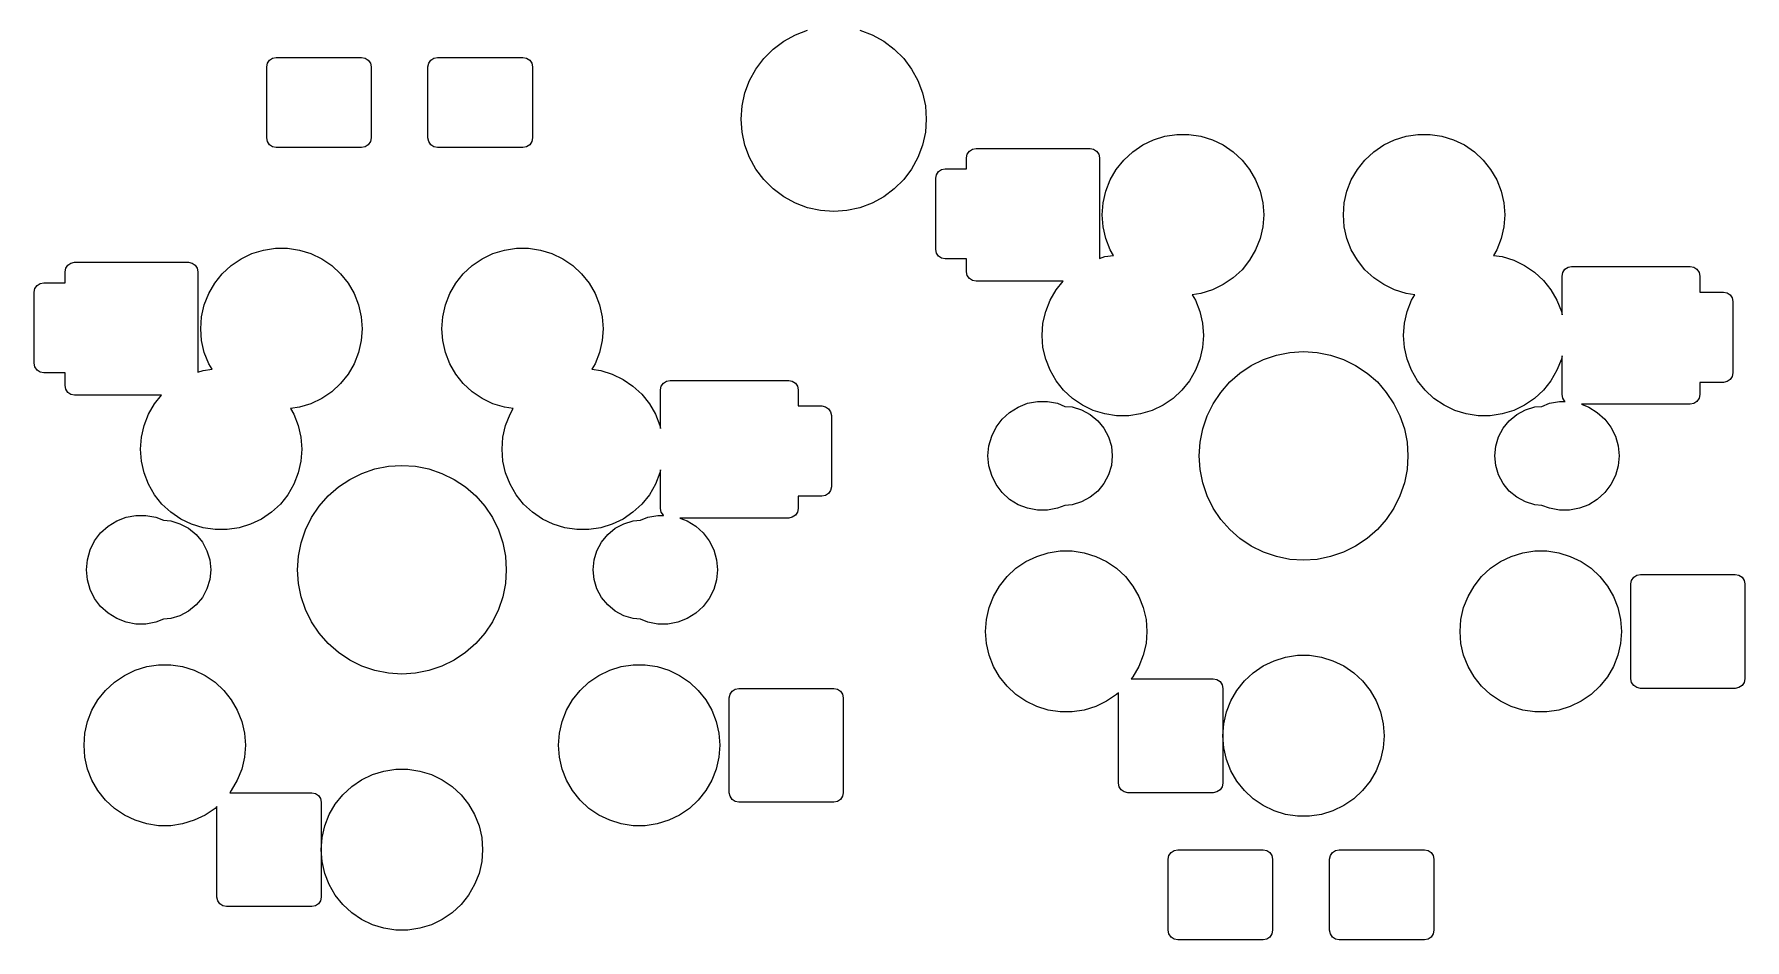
# Model space of a CAD drawing. Extents: x 3.26 to 8.88, y -5.89 to -1.46.
# Drawn here: x 4.439 to 5.858, y -3.028 to -2.276 of the extents above; entities that cross this region are included whole.
import ezdxf

# ---------------------------------------------------------------- set-up
doc = ezdxf.new("R2010")
doc.units = 0
doc.header["$MEASUREMENT"] = 0
doc.layers.add('BLACK', color=7, linetype='CONTINUOUS')

msp = doc.modelspace()

# ---------------------------------------------------------------- linework, layer by layer
at = {"layer": 'BLACK', "linetype": 'CONTINUOUS'}
for p, q in [((5.0521, -2.2884), (5.0609, -2.2819)), ((5.0609, -2.2819), (5.0705, -2.2766)), ((5.0705, -2.2766), (5.0807, -2.2728)), ((5.124, -2.2728), (5.1343, -2.2766)), ((5.1343, -2.2766), (5.1439, -2.2819)), ((5.1439, -2.2819), (5.1526, -2.2884)), ((4.6325, -2.3001), (4.6342, -2.2976)), ((4.6342, -2.2976), (4.6368, -2.2959)), ((4.6368, -2.2959), (4.6398, -2.2953)), ((4.6398, -2.2953), (4.7106, -2.2953)), ((4.7106, -2.2953), (4.7136, -2.2959)), ((4.7136, -2.2959), (4.7162, -2.2976)), ((4.7162, -2.2976), (4.7179, -2.3001)), ((4.7663, -2.3001), (4.7681, -2.2976)), ((4.7681, -2.2976), (4.7706, -2.2959)), ((4.7706, -2.2959), (4.7736, -2.2953)), ((4.7736, -2.2953), (4.8445, -2.2953)), ((4.8445, -2.2953), (4.8475, -2.2959)), ((4.8475, -2.2959), (4.8501, -2.2976)), ((4.8501, -2.2976), (4.8518, -2.3001)), ((5.0378, -2.305), (5.0443, -2.2962)), ((5.0443, -2.2962), (5.0521, -2.2884)), ((5.1526, -2.2884), (5.1604, -2.2962)), ((5.1604, -2.2962), (5.1669, -2.305)), ((4.6319, -2.3031), (4.6325, -2.3001)), ((4.6319, -2.3622), (4.6319, -2.3031)), ((4.7179, -2.3001), (4.7185, -2.3031)), ((4.7185, -2.3031), (4.7185, -2.3622)), ((4.7657, -2.3031), (4.7663, -2.3001)), ((4.7657, -2.3622), (4.7657, -2.3031)), ((4.8518, -2.3001), (4.8524, -2.3031)), ((4.8524, -2.3031), (4.8524, -2.3622)), ((5.0325, -2.3146), (5.0378, -2.305)), ((5.1669, -2.305), (5.1722, -2.3146)), ((5.0264, -2.3355), (5.0287, -2.3248)), ((5.0287, -2.3248), (5.0325, -2.3146)), ((5.1722, -2.3146), (5.176, -2.3248)), ((5.176, -2.3248), (5.1784, -2.3355)), ((5.0256, -2.3465), (5.0264, -2.3355)), ((5.1784, -2.3355), (5.1791, -2.3465)), ((5.0264, -2.3574), (5.0256, -2.3465)), ((5.1791, -2.3465), (5.1784, -2.3574)), ((4.6325, -2.3652), (4.6319, -2.3622)), ((4.6342, -2.3678), (4.6325, -2.3652)), ((4.6368, -2.3695), (4.6342, -2.3678)), ((4.6398, -2.3701), (4.6368, -2.3695)), ((4.7106, -2.3701), (4.6398, -2.3701)), ((4.7136, -2.3695), (4.7106, -2.3701)), ((4.7162, -2.3678), (4.7136, -2.3695)), ((4.7179, -2.3652), (4.7162, -2.3678)), ((4.7185, -2.3622), (4.7179, -2.3652)), ((4.7663, -2.3652), (4.7657, -2.3622)), ((4.7681, -2.3678), (4.7663, -2.3652)), ((4.7706, -2.3695), (4.7681, -2.3678)), ((4.7736, -2.3701), (4.7706, -2.3695)), ((4.8445, -2.3701), (4.7736, -2.3701)), ((4.8475, -2.3695), (4.8445, -2.3701)), ((4.8501, -2.3678), (4.8475, -2.3695)), ((4.8518, -2.3652), (4.8501, -2.3678)), ((4.8524, -2.3622), (4.8518, -2.3652)), ((5.0287, -2.3681), (5.0264, -2.3574)), ((5.0325, -2.3783), (5.0287, -2.3681)), ((5.176, -2.3681), (5.1722, -2.3783)), ((5.1784, -2.3574), (5.176, -2.3681)), ((5.3504, -2.3737), (5.3587, -2.368)), ((5.3587, -2.368), (5.3677, -2.3637)), ((5.3677, -2.3637), (5.3772, -2.3607)), ((5.3772, -2.3607), (5.3871, -2.3592)), ((5.3871, -2.3592), (5.3971, -2.3592)), ((5.3971, -2.3592), (5.407, -2.3607)), ((5.407, -2.3607), (5.4166, -2.3637)), ((5.4166, -2.3637), (5.4256, -2.368)), ((5.4256, -2.368), (5.4339, -2.3737)), ((5.5504, -2.3737), (5.5587, -2.368)), ((5.5587, -2.368), (5.5677, -2.3637)), ((5.5677, -2.3637), (5.5772, -2.3607)), ((5.5772, -2.3607), (5.5871, -2.3592)), ((5.5871, -2.3592), (5.5971, -2.3592)), ((5.5971, -2.3592), (5.607, -2.3607)), ((5.607, -2.3607), (5.6166, -2.3637)), ((5.6166, -2.3637), (5.6256, -2.368)), ((5.6256, -2.368), (5.6339, -2.3737)), ((5.0378, -2.388), (5.0325, -2.3783)), ((5.1722, -2.3783), (5.1669, -2.388)), ((5.2126, -2.3787), (5.2132, -2.3757)), ((5.2126, -2.3878), (5.2126, -2.3787)), ((5.2132, -2.3757), (5.2149, -2.3732)), ((5.2149, -2.3732), (5.2175, -2.3715)), ((5.2175, -2.3715), (5.2205, -2.3709)), ((5.2205, -2.3709), (5.315, -2.3709)), ((5.315, -2.3709), (5.318, -2.3715)), ((5.318, -2.3715), (5.3205, -2.3732)), ((5.3205, -2.3732), (5.3222, -2.3757)), ((5.3222, -2.3757), (5.3228, -2.3787)), ((5.3228, -2.3787), (5.3228, -2.4621)), ((5.3368, -2.3883), (5.3431, -2.3805)), ((5.3431, -2.3805), (5.3504, -2.3737)), ((5.4339, -2.3737), (5.4412, -2.3805)), ((5.4412, -2.3805), (5.4474, -2.3883)), ((5.5368, -2.3883), (5.5431, -2.3805)), ((5.5431, -2.3805), (5.5504, -2.3737)), ((5.6339, -2.3737), (5.6412, -2.3805)), ((5.6412, -2.3805), (5.6474, -2.3883)), ((5.0443, -2.3967), (5.0378, -2.388)), ((5.0521, -2.4045), (5.0443, -2.3967)), ((5.1604, -2.3967), (5.1526, -2.4045)), ((5.1669, -2.388), (5.1604, -2.3967)), ((5.187, -2.3957), (5.1876, -2.3927)), ((5.187, -2.4547), (5.187, -2.3957)), ((5.1876, -2.3927), (5.1893, -2.3901)), ((5.1893, -2.3901), (5.1919, -2.3884)), ((5.1919, -2.3884), (5.1949, -2.3878)), ((5.1949, -2.3878), (5.2126, -2.3878)), ((5.3282, -2.4063), (5.3318, -2.3969)), ((5.3318, -2.3969), (5.3368, -2.3883)), ((5.4474, -2.3883), (5.4524, -2.3969)), ((5.4524, -2.3969), (5.4561, -2.4063)), ((5.5282, -2.4063), (5.5318, -2.3969)), ((5.5318, -2.3969), (5.5368, -2.3883)), ((5.6474, -2.3883), (5.6524, -2.3969)), ((5.6524, -2.3969), (5.6561, -2.4063)), ((5.0609, -2.411), (5.0521, -2.4045)), ((5.0705, -2.4163), (5.0609, -2.411)), ((5.1439, -2.411), (5.1343, -2.4163)), ((5.1526, -2.4045), (5.1439, -2.411)), ((5.3259, -2.416), (5.3282, -2.4063)), ((5.4561, -2.4063), (5.4583, -2.416)), ((5.5259, -2.416), (5.5282, -2.4063)), ((5.6561, -2.4063), (5.6583, -2.416)), ((5.0807, -2.4201), (5.0705, -2.4163)), ((5.0914, -2.4224), (5.0807, -2.4201)), ((5.1024, -2.4232), (5.0914, -2.4224)), ((5.1133, -2.4224), (5.1024, -2.4232)), ((5.124, -2.4201), (5.1133, -2.4224)), ((5.1343, -2.4163), (5.124, -2.4201)), ((5.3252, -2.426), (5.3259, -2.416)), ((5.3259, -2.436), (5.3252, -2.426)), ((5.4583, -2.416), (5.4591, -2.426)), ((5.4591, -2.426), (5.4583, -2.436)), ((5.5252, -2.426), (5.5259, -2.416)), ((5.5259, -2.436), (5.5252, -2.426)), ((5.6583, -2.416), (5.6591, -2.426)), ((5.6591, -2.426), (5.6583, -2.436)), ((5.3282, -2.4457), (5.3259, -2.436)), ((5.4583, -2.436), (5.4561, -2.4457)), ((5.5282, -2.4457), (5.5259, -2.436)), ((5.6583, -2.436), (5.6561, -2.4457)), ((4.6196, -2.4582), (4.6292, -2.4552)), ((4.6292, -2.4552), (4.6391, -2.4537)), ((4.6391, -2.4537), (4.6491, -2.4537)), ((4.6491, -2.4537), (4.659, -2.4552)), ((4.659, -2.4552), (4.6685, -2.4582)), ((4.8196, -2.4582), (4.8292, -2.4552)), ((4.8292, -2.4552), (4.8391, -2.4537)), ((4.8391, -2.4537), (4.8491, -2.4537)), ((4.8491, -2.4537), (4.859, -2.4552)), ((4.859, -2.4552), (4.8685, -2.4582)), ((5.1876, -2.4577), (5.187, -2.4547)), ((5.3318, -2.455), (5.3282, -2.4457)), ((5.3345, -2.4596), (5.3318, -2.455)), ((5.4524, -2.455), (5.4474, -2.4637)), ((5.4561, -2.4457), (5.4524, -2.455)), ((5.5318, -2.455), (5.5282, -2.4457)), ((5.5368, -2.4637), (5.5318, -2.455)), ((5.6524, -2.455), (5.6498, -2.4596)), ((5.6561, -2.4457), (5.6524, -2.455)), ((4.4652, -2.4702), (4.4669, -2.4677)), ((4.4669, -2.4677), (4.4694, -2.466)), ((4.4694, -2.466), (4.4724, -2.4654)), ((4.4724, -2.4654), (4.5669, -2.4654)), ((4.5669, -2.4654), (4.5699, -2.466)), ((4.5699, -2.466), (4.5725, -2.4677)), ((4.5725, -2.4677), (4.5742, -2.4702)), ((4.595, -2.4749), (4.6024, -2.4681)), ((4.6024, -2.4681), (4.6106, -2.4625)), ((4.6106, -2.4625), (4.6196, -2.4582)), ((4.6685, -2.4582), (4.6776, -2.4625)), ((4.6776, -2.4625), (4.6858, -2.4681)), ((4.6858, -2.4681), (4.6932, -2.4749)), ((4.795, -2.4749), (4.8024, -2.4681)), ((4.8024, -2.4681), (4.8106, -2.4625)), ((4.8106, -2.4625), (4.8196, -2.4582)), ((4.8685, -2.4582), (4.8776, -2.4625)), ((4.8776, -2.4625), (4.8858, -2.4681)), ((4.8858, -2.4681), (4.8932, -2.4749)), ((5.1893, -2.4603), (5.1876, -2.4577)), ((5.1919, -2.462), (5.1893, -2.4603)), ((5.1949, -2.4626), (5.1919, -2.462)), ((5.2126, -2.4626), (5.1949, -2.4626)), ((5.2126, -2.4732), (5.2126, -2.4626)), ((5.3228, -2.4621), (5.3272, -2.4607)), ((5.3272, -2.4607), (5.3345, -2.4596)), ((5.4474, -2.4637), (5.4412, -2.4715)), ((5.5431, -2.4715), (5.5368, -2.4637)), ((5.6498, -2.4596), (5.657, -2.4607)), ((5.657, -2.4607), (5.6666, -2.4637)), ((5.6666, -2.4637), (5.6756, -2.468)), ((5.6756, -2.468), (5.6839, -2.4737)), ((5.709, -2.4712), (5.7116, -2.4695)), ((5.7116, -2.4695), (5.7146, -2.4689)), ((5.7146, -2.4689), (5.813, -2.4689)), ((5.813, -2.4689), (5.816, -2.4695)), ((5.816, -2.4695), (5.8186, -2.4712)), ((4.4413, -2.4846), (4.4438, -2.4829)), ((4.4438, -2.4829), (4.4469, -2.4823)), ((4.4469, -2.4823), (4.4646, -2.4823)), ((4.4646, -2.4732), (4.4652, -2.4702)), ((4.4646, -2.4823), (4.4646, -2.4732)), ((4.5742, -2.4702), (4.5748, -2.4732)), ((4.5748, -2.4732), (4.5748, -2.5566)), ((4.5838, -2.4914), (4.5888, -2.4828)), ((4.5888, -2.4828), (4.595, -2.4749)), ((4.6932, -2.4749), (4.6994, -2.4828)), ((4.6994, -2.4828), (4.7044, -2.4914)), ((4.7838, -2.4914), (4.7888, -2.4828)), ((4.7888, -2.4828), (4.795, -2.4749)), ((4.8932, -2.4749), (4.8994, -2.4828)), ((4.8994, -2.4828), (4.9044, -2.4914)), ((5.2132, -2.4762), (5.2126, -2.4732)), ((5.2149, -2.4788), (5.2132, -2.4762)), ((5.2175, -2.4805), (5.2149, -2.4788)), ((5.2205, -2.4811), (5.2175, -2.4805)), ((5.2926, -2.4811), (5.2205, -2.4811)), ((5.2868, -2.4883), (5.2926, -2.4811)), ((5.4339, -2.4783), (5.4256, -2.4839)), ((5.4412, -2.4715), (5.4339, -2.4783)), ((5.5504, -2.4783), (5.5431, -2.4715)), ((5.5587, -2.4839), (5.5504, -2.4783)), ((5.6839, -2.4737), (5.6912, -2.4805)), ((5.6912, -2.4805), (5.6974, -2.4883)), ((5.7067, -2.4768), (5.7073, -2.4738)), ((5.7067, -2.5089), (5.7067, -2.4768)), ((5.7073, -2.4738), (5.709, -2.4712)), ((5.8186, -2.4712), (5.8203, -2.4738)), ((5.8203, -2.4738), (5.8209, -2.4768)), ((5.8209, -2.4768), (5.8209, -2.4902)), ((4.439, -2.4902), (4.4396, -2.4871)), ((4.439, -2.5492), (4.439, -2.4902)), ((4.4396, -2.4871), (4.4413, -2.4846)), ((4.5801, -2.5007), (4.5838, -2.4914)), ((4.7044, -2.4914), (4.7081, -2.5007)), ((4.7801, -2.5007), (4.7838, -2.4914)), ((4.9044, -2.4914), (4.9081, -2.5007)), ((5.2782, -2.5063), (5.2818, -2.4969)), ((5.2818, -2.4969), (5.2868, -2.4883)), ((5.407, -2.4912), (5.3998, -2.4923)), ((5.3998, -2.4923), (5.4024, -2.4969)), ((5.4024, -2.4969), (5.4061, -2.5063)), ((5.4166, -2.4883), (5.407, -2.4912)), ((5.4256, -2.4839), (5.4166, -2.4883)), ((5.5677, -2.4883), (5.5587, -2.4839)), ((5.5772, -2.4912), (5.5677, -2.4883)), ((5.5845, -2.4923), (5.5772, -2.4912)), ((5.5782, -2.5063), (5.5818, -2.4969)), ((5.5818, -2.4969), (5.5845, -2.4923)), ((5.6974, -2.4883), (5.7024, -2.4969)), ((5.7024, -2.4969), (5.7061, -2.5063)), ((5.8209, -2.4902), (5.8406, -2.4902)), ((5.8406, -2.4902), (5.8436, -2.4908)), ((5.8436, -2.4908), (5.8461, -2.4925)), ((5.8461, -2.4925), (5.8478, -2.495)), ((5.8478, -2.495), (5.8484, -2.498)), ((4.5772, -2.5205), (4.5779, -2.5105)), ((4.5779, -2.5105), (4.5801, -2.5007)), ((4.7081, -2.5007), (4.7103, -2.5105)), ((4.7103, -2.5105), (4.711, -2.5205)), ((4.7772, -2.5205), (4.7779, -2.5105)), ((4.7779, -2.5105), (4.7801, -2.5007)), ((4.9081, -2.5007), (4.9103, -2.5105)), ((4.9103, -2.5105), (4.911, -2.5205)), ((5.2759, -2.516), (5.2782, -2.5063)), ((5.4061, -2.5063), (5.4083, -2.516)), ((5.5759, -2.516), (5.5782, -2.5063)), ((5.7061, -2.5063), (5.7067, -2.5089)), ((5.8484, -2.498), (5.8484, -2.5571)), ((4.5779, -2.5304), (4.5772, -2.5205)), ((4.711, -2.5205), (4.7103, -2.5304)), ((4.7779, -2.5304), (4.7772, -2.5205)), ((4.911, -2.5205), (4.9103, -2.5304)), ((5.2752, -2.526), (5.2759, -2.516)), ((5.2759, -2.536), (5.2752, -2.526)), ((5.4083, -2.516), (5.4091, -2.526)), ((5.4091, -2.526), (5.4083, -2.536)), ((5.5752, -2.526), (5.5759, -2.516)), ((5.5759, -2.536), (5.5752, -2.526)), ((4.5801, -2.5402), (4.5779, -2.5304)), ((4.5838, -2.5495), (4.5801, -2.5402)), ((4.7081, -2.5402), (4.7044, -2.5495)), ((4.7103, -2.5304), (4.7081, -2.5402)), ((4.7801, -2.5402), (4.7779, -2.5304)), ((4.7838, -2.5495), (4.7801, -2.5402)), ((4.9081, -2.5402), (4.9044, -2.5495)), ((4.9103, -2.5304), (4.9081, -2.5402)), ((5.2782, -2.5457), (5.2759, -2.536)), ((5.4083, -2.536), (5.4061, -2.5457)), ((5.4697, -2.5423), (5.4808, -2.5401)), ((5.4808, -2.5401), (5.4921, -2.5394)), ((5.4921, -2.5394), (5.5034, -2.5401)), ((5.5034, -2.5401), (5.5145, -2.5423)), ((5.5782, -2.5457), (5.5759, -2.536)), ((4.4396, -2.5522), (4.439, -2.5492)), ((4.4413, -2.5548), (4.4396, -2.5522)), ((4.5792, -2.5552), (4.5865, -2.5541)), ((4.5865, -2.5541), (4.5838, -2.5495)), ((4.7044, -2.5495), (4.6994, -2.5582)), ((4.7888, -2.5582), (4.7838, -2.5495)), ((4.9044, -2.5495), (4.9017, -2.5541)), ((4.9017, -2.5541), (4.909, -2.5552)), ((5.2818, -2.555), (5.2782, -2.5457)), ((5.4061, -2.5457), (5.4024, -2.555)), ((5.4394, -2.5573), (5.4488, -2.551)), ((5.4488, -2.551), (5.459, -2.546)), ((5.459, -2.546), (5.4697, -2.5423)), ((5.5145, -2.5423), (5.5253, -2.546)), ((5.5253, -2.546), (5.5354, -2.551)), ((5.5354, -2.551), (5.5449, -2.5573)), ((5.5818, -2.555), (5.5782, -2.5457)), ((5.7061, -2.5457), (5.7024, -2.555)), ((5.7067, -2.543), (5.7061, -2.5457)), ((5.7067, -2.5752), (5.7067, -2.543)), ((4.4438, -2.5565), (4.4413, -2.5548)), ((4.4469, -2.5571), (4.4438, -2.5565)), ((4.4646, -2.5571), (4.4469, -2.5571)), ((4.4646, -2.5677), (4.4646, -2.5571)), ((4.4652, -2.5707), (4.4646, -2.5677)), ((4.5748, -2.5566), (4.5792, -2.5552)), ((4.6932, -2.566), (4.6858, -2.5728)), ((4.6994, -2.5582), (4.6932, -2.566)), ((4.795, -2.566), (4.7888, -2.5582)), ((4.8024, -2.5728), (4.795, -2.566)), ((4.909, -2.5552), (4.9185, -2.5582)), ((4.9185, -2.5582), (4.9276, -2.5625)), ((4.9276, -2.5625), (4.9358, -2.5681)), ((4.9358, -2.5681), (4.9432, -2.5749)), ((4.9587, -2.5713), (4.9593, -2.5682)), ((4.9593, -2.5682), (4.961, -2.5657)), ((4.961, -2.5657), (4.9635, -2.564)), ((4.9635, -2.564), (4.9665, -2.5634)), ((4.9665, -2.5634), (5.065, -2.5634)), ((5.065, -2.5634), (5.068, -2.564)), ((5.068, -2.564), (5.0705, -2.5657)), ((5.0705, -2.5657), (5.0722, -2.5682)), ((5.0722, -2.5682), (5.0728, -2.5713)), ((5.2868, -2.5637), (5.2818, -2.555)), ((5.2931, -2.5715), (5.2868, -2.5637)), ((5.3974, -2.5637), (5.3912, -2.5715)), ((5.4024, -2.555), (5.3974, -2.5637)), ((5.4234, -2.5733), (5.4309, -2.5647)), ((5.4309, -2.5647), (5.4394, -2.5573)), ((5.5449, -2.5573), (5.5534, -2.5647)), ((5.5534, -2.5647), (5.5608, -2.5733)), ((5.5868, -2.5637), (5.5818, -2.555)), ((5.5931, -2.5715), (5.5868, -2.5637)), ((5.6974, -2.5637), (5.6912, -2.5715)), ((5.7024, -2.555), (5.6974, -2.5637)), ((5.8406, -2.565), (5.8209, -2.565)), ((5.8209, -2.565), (5.8209, -2.5752)), ((5.8436, -2.5644), (5.8406, -2.565)), ((5.8461, -2.5627), (5.8436, -2.5644)), ((5.8478, -2.5601), (5.8461, -2.5627)), ((5.8484, -2.5571), (5.8478, -2.5601)), ((4.4669, -2.5733), (4.4652, -2.5707)), ((4.4694, -2.575), (4.4669, -2.5733)), ((4.4724, -2.5756), (4.4694, -2.575)), ((4.5445, -2.5756), (4.4724, -2.5756)), ((4.5338, -2.5914), (4.5388, -2.5828)), ((4.5388, -2.5828), (4.5445, -2.5756)), ((4.6685, -2.5828), (4.659, -2.5857)), ((4.6776, -2.5784), (4.6685, -2.5828)), ((4.6858, -2.5728), (4.6776, -2.5784)), ((4.8106, -2.5784), (4.8024, -2.5728)), ((4.8196, -2.5828), (4.8106, -2.5784)), ((4.8292, -2.5857), (4.8196, -2.5828)), ((4.9432, -2.5749), (4.9494, -2.5828)), ((4.9494, -2.5828), (4.9544, -2.5914)), ((4.9587, -2.6034), (4.9587, -2.5713)), ((5.0728, -2.5713), (5.0728, -2.5846)), ((5.2554, -2.5855), (5.2632, -2.5824)), ((5.2632, -2.5824), (5.2714, -2.5809)), ((5.2714, -2.5809), (5.2798, -2.5809)), ((5.2798, -2.5809), (5.288, -2.5824)), ((5.288, -2.5824), (5.2942, -2.5849)), ((5.3004, -2.5783), (5.2931, -2.5715)), ((5.3087, -2.5839), (5.3004, -2.5783)), ((5.3839, -2.5783), (5.3756, -2.5839)), ((5.3912, -2.5715), (5.3839, -2.5783)), ((5.4121, -2.5928), (5.4171, -2.5827)), ((5.4171, -2.5827), (5.4234, -2.5733)), ((5.5608, -2.5733), (5.5671, -2.5827)), ((5.5671, -2.5827), (5.5721, -2.5928)), ((5.6004, -2.5783), (5.5931, -2.5715)), ((5.6087, -2.5839), (5.6004, -2.5783)), ((5.6839, -2.5783), (5.6756, -2.5839)), ((5.6912, -2.5715), (5.6839, -2.5783)), ((5.69, -2.5849), (5.6963, -2.5824)), ((5.6963, -2.5824), (5.7045, -2.5809)), ((5.7045, -2.5809), (5.7092, -2.5809)), ((5.7073, -2.5782), (5.7067, -2.5752)), ((5.709, -2.5808), (5.7073, -2.5782)), ((5.7092, -2.5809), (5.709, -2.5808)), ((5.813, -2.5831), (5.7227, -2.5831)), ((5.7227, -2.5831), (5.7288, -2.5855)), ((5.816, -2.5825), (5.813, -2.5831)), ((5.8186, -2.5808), (5.816, -2.5825)), ((5.8203, -2.5782), (5.8186, -2.5808)), ((5.8209, -2.5752), (5.8203, -2.5782)), ((4.5301, -2.6007), (4.5338, -2.5914)), ((4.659, -2.5857), (4.6517, -2.5868)), ((4.6517, -2.5868), (4.6544, -2.5914)), ((4.6544, -2.5914), (4.6581, -2.6007)), ((4.8365, -2.5868), (4.8292, -2.5857)), ((4.8301, -2.6007), (4.8338, -2.5914)), ((4.8338, -2.5914), (4.8365, -2.5868)), ((4.9544, -2.5914), (4.9581, -2.6007)), ((5.0728, -2.5846), (5.0925, -2.5846)), ((5.0925, -2.5846), (5.0955, -2.5852)), ((5.0955, -2.5852), (5.0981, -2.587)), ((5.0981, -2.587), (5.0998, -2.5895)), ((5.0998, -2.5895), (5.1004, -2.5925)), ((5.1004, -2.5925), (5.1004, -2.6516)), ((5.2371, -2.6021), (5.2421, -2.5955)), ((5.2421, -2.5955), (5.2483, -2.5899)), ((5.2483, -2.5899), (5.2554, -2.5855)), ((5.2942, -2.5849), (5.3002, -2.5854)), ((5.3002, -2.5854), (5.3079, -2.5878)), ((5.3079, -2.5878), (5.3151, -2.5916)), ((5.3177, -2.5883), (5.3087, -2.5839)), ((5.3151, -2.5916), (5.3214, -2.5968)), ((5.3272, -2.5912), (5.3177, -2.5883)), ((5.3214, -2.5968), (5.3265, -2.603)), ((5.3371, -2.5927), (5.3272, -2.5912)), ((5.3471, -2.5927), (5.3371, -2.5927)), ((5.357, -2.5912), (5.3471, -2.5927)), ((5.3666, -2.5883), (5.357, -2.5912)), ((5.3756, -2.5839), (5.3666, -2.5883)), ((5.4085, -2.6036), (5.4121, -2.5928)), ((5.5721, -2.5928), (5.5758, -2.6036)), ((5.6177, -2.5883), (5.6087, -2.5839)), ((5.6272, -2.5912), (5.6177, -2.5883)), ((5.6371, -2.5927), (5.6272, -2.5912)), ((5.6471, -2.5927), (5.6371, -2.5927)), ((5.657, -2.5912), (5.6471, -2.5927)), ((5.6666, -2.5883), (5.657, -2.5912)), ((5.6578, -2.603), (5.6629, -2.5968)), ((5.6629, -2.5968), (5.6692, -2.5916)), ((5.6756, -2.5839), (5.6666, -2.5883)), ((5.6692, -2.5916), (5.6763, -2.5878)), ((5.6763, -2.5878), (5.6841, -2.5854)), ((5.6841, -2.5854), (5.69, -2.5849)), ((5.7288, -2.5855), (5.7359, -2.5899)), ((5.7359, -2.5899), (5.7421, -2.5955)), ((5.7421, -2.5955), (5.7472, -2.6021)), ((4.5272, -2.6205), (4.5279, -2.6105)), ((4.5279, -2.6105), (4.5301, -2.6007)), ((4.6581, -2.6007), (4.6603, -2.6105)), ((4.6603, -2.6105), (4.661, -2.6205)), ((4.8272, -2.6205), (4.8279, -2.6105)), ((4.8279, -2.6105), (4.8301, -2.6007)), ((4.9581, -2.6007), (4.9587, -2.6034)), ((5.2311, -2.6177), (5.2334, -2.6096)), ((5.2334, -2.6096), (5.2371, -2.6021)), ((5.3265, -2.603), (5.3303, -2.6102)), ((5.3303, -2.6102), (5.3327, -2.6179)), ((5.4063, -2.6147), (5.4085, -2.6036)), ((5.5758, -2.6036), (5.578, -2.6147)), ((5.6516, -2.6179), (5.6539, -2.6102)), ((5.6539, -2.6102), (5.6578, -2.603)), ((5.7472, -2.6021), (5.7509, -2.6096)), ((5.7509, -2.6096), (5.7532, -2.6177)), ((4.5279, -2.6304), (4.5272, -2.6205)), ((4.661, -2.6205), (4.6603, -2.6304)), ((4.8279, -2.6304), (4.8272, -2.6205)), ((5.2303, -2.626), (5.2311, -2.6177)), ((5.3327, -2.6179), (5.3335, -2.626)), ((5.4055, -2.626), (5.4063, -2.6147)), ((5.578, -2.6147), (5.5787, -2.626)), ((5.6508, -2.626), (5.6516, -2.6179)), ((5.7532, -2.6177), (5.7539, -2.626)), ((4.5301, -2.6402), (4.5279, -2.6304)), ((4.6603, -2.6304), (4.6581, -2.6402)), ((4.7109, -2.6405), (4.7217, -2.6368)), ((4.7217, -2.6368), (4.7328, -2.6346)), ((4.7328, -2.6346), (4.7441, -2.6339)), ((4.7441, -2.6339), (4.7554, -2.6346)), ((4.7554, -2.6346), (4.7665, -2.6368)), ((4.7665, -2.6368), (4.7772, -2.6405)), ((4.8301, -2.6402), (4.8279, -2.6304)), ((4.9587, -2.6375), (4.9581, -2.6402)), ((4.9587, -2.6697), (4.9587, -2.6375)), ((5.2311, -2.6343), (5.2303, -2.626)), ((5.2334, -2.6423), (5.2311, -2.6343)), ((5.3327, -2.634), (5.3303, -2.6418)), ((5.3335, -2.626), (5.3327, -2.634)), ((5.4063, -2.6373), (5.4055, -2.626)), ((5.4085, -2.6484), (5.4063, -2.6373)), ((5.578, -2.6373), (5.5758, -2.6484)), ((5.5787, -2.626), (5.578, -2.6373)), ((5.6516, -2.634), (5.6508, -2.626)), ((5.6539, -2.6418), (5.6516, -2.634)), ((5.7532, -2.6343), (5.7509, -2.6423)), ((5.7539, -2.626), (5.7532, -2.6343)), ((4.5338, -2.6495), (4.5301, -2.6402)), ((4.5388, -2.6582), (4.5338, -2.6495)), ((4.6544, -2.6495), (4.6494, -2.6582)), ((4.6581, -2.6402), (4.6544, -2.6495)), ((4.6828, -2.6592), (4.6914, -2.6518)), ((4.6914, -2.6518), (4.7008, -2.6455)), ((4.7008, -2.6455), (4.7109, -2.6405)), ((4.7772, -2.6405), (4.7874, -2.6455)), ((4.7874, -2.6455), (4.7968, -2.6518)), ((4.7968, -2.6518), (4.8053, -2.6592)), ((4.8338, -2.6495), (4.8301, -2.6402)), ((4.8388, -2.6582), (4.8338, -2.6495)), ((4.9544, -2.6495), (4.9494, -2.6582)), ((4.9581, -2.6402), (4.9544, -2.6495)), ((5.1004, -2.6516), (5.0998, -2.6546)), ((5.2371, -2.6498), (5.2334, -2.6423)), ((5.2421, -2.6565), (5.2371, -2.6498)), ((5.3265, -2.649), (5.3214, -2.6552)), ((5.3303, -2.6418), (5.3265, -2.649)), ((5.4121, -2.6591), (5.4085, -2.6484)), ((5.5758, -2.6484), (5.5721, -2.6591)), ((5.6578, -2.649), (5.6539, -2.6418)), ((5.6629, -2.6552), (5.6578, -2.649)), ((5.7472, -2.6498), (5.7421, -2.6565)), ((5.7509, -2.6423), (5.7472, -2.6498)), ((4.545, -2.666), (4.5388, -2.6582)), ((4.5524, -2.6728), (4.545, -2.666)), ((4.6432, -2.666), (4.6358, -2.6728)), ((4.6494, -2.6582), (4.6432, -2.666)), ((4.6691, -2.6772), (4.6754, -2.6677)), ((4.6754, -2.6677), (4.6828, -2.6592)), ((4.8053, -2.6592), (4.8128, -2.6677)), ((4.8128, -2.6677), (4.8191, -2.6772)), ((4.845, -2.666), (4.8388, -2.6582)), ((4.8524, -2.6728), (4.845, -2.666)), ((4.9432, -2.666), (4.9358, -2.6728)), ((4.9494, -2.6582), (4.9432, -2.666)), ((5.0925, -2.6594), (5.0728, -2.6594)), ((5.0728, -2.6594), (5.0728, -2.6697)), ((5.0955, -2.6588), (5.0925, -2.6594)), ((5.0981, -2.6571), (5.0955, -2.6588)), ((5.0998, -2.6546), (5.0981, -2.6571)), ((5.2483, -2.6621), (5.2421, -2.6565)), ((5.2554, -2.6665), (5.2483, -2.6621)), ((5.2632, -2.6695), (5.2554, -2.6665)), ((5.2942, -2.6671), (5.288, -2.6695)), ((5.3002, -2.6665), (5.2942, -2.6671)), ((5.3079, -2.6642), (5.3002, -2.6665)), ((5.3151, -2.6604), (5.3079, -2.6642)), ((5.3214, -2.6552), (5.3151, -2.6604)), ((5.4171, -2.6693), (5.4121, -2.6591)), ((5.5721, -2.6591), (5.5671, -2.6693)), ((5.6692, -2.6604), (5.6629, -2.6552)), ((5.6763, -2.6642), (5.6692, -2.6604)), ((5.6841, -2.6665), (5.6763, -2.6642)), ((5.69, -2.6671), (5.6841, -2.6665)), ((5.6963, -2.6695), (5.69, -2.6671)), ((5.7288, -2.6665), (5.7211, -2.6695)), ((5.7359, -2.6621), (5.7288, -2.6665)), ((5.7421, -2.6565), (5.7359, -2.6621)), ((4.5003, -2.6843), (4.5074, -2.6799)), ((4.5074, -2.6799), (4.5152, -2.6769)), ((4.5152, -2.6769), (4.5234, -2.6754)), ((4.5234, -2.6754), (4.5317, -2.6754)), ((4.5317, -2.6754), (4.5399, -2.6769)), ((4.5399, -2.6769), (4.5462, -2.6793)), ((4.5462, -2.6793), (4.5522, -2.6799)), ((4.5522, -2.6799), (4.5599, -2.6823)), ((4.5606, -2.6784), (4.5524, -2.6728)), ((4.5599, -2.6823), (4.5671, -2.6861)), ((4.5696, -2.6828), (4.5606, -2.6784)), ((4.6276, -2.6784), (4.6185, -2.6828)), ((4.6358, -2.6728), (4.6276, -2.6784)), ((4.6641, -2.6873), (4.6691, -2.6772)), ((4.8191, -2.6772), (4.8241, -2.6873)), ((4.8606, -2.6784), (4.8524, -2.6728)), ((4.8696, -2.6828), (4.8606, -2.6784)), ((4.9276, -2.6784), (4.9185, -2.6828)), ((4.9211, -2.6861), (4.9283, -2.6823)), ((4.9358, -2.6728), (4.9276, -2.6784)), ((4.9283, -2.6823), (4.936, -2.6799)), ((4.936, -2.6799), (4.942, -2.6793)), ((4.942, -2.6793), (4.9482, -2.6769)), ((4.9482, -2.6769), (4.9565, -2.6754)), ((4.9565, -2.6754), (4.9612, -2.6754)), ((4.9593, -2.6727), (4.9587, -2.6697)), ((4.961, -2.6753), (4.9593, -2.6727)), ((4.9612, -2.6754), (4.961, -2.6753)), ((5.065, -2.6776), (4.9747, -2.6776)), ((4.9747, -2.6776), (4.9808, -2.6799)), ((4.9808, -2.6799), (4.9879, -2.6843)), ((5.068, -2.677), (5.065, -2.6776)), ((5.0705, -2.6753), (5.068, -2.677)), ((5.0722, -2.6727), (5.0705, -2.6753)), ((5.0728, -2.6697), (5.0722, -2.6727)), ((5.2714, -2.6711), (5.2632, -2.6695)), ((5.2798, -2.6711), (5.2714, -2.6711)), ((5.288, -2.6695), (5.2798, -2.6711)), ((5.4234, -2.6787), (5.4171, -2.6693)), ((5.4309, -2.6872), (5.4234, -2.6787)), ((5.5608, -2.6787), (5.5534, -2.6872)), ((5.5671, -2.6693), (5.5608, -2.6787)), ((5.7045, -2.6711), (5.6963, -2.6695)), ((5.7128, -2.6711), (5.7045, -2.6711)), ((5.7211, -2.6695), (5.7128, -2.6711)), ((4.4853, -2.7041), (4.4891, -2.6966)), ((4.4891, -2.6966), (4.4941, -2.69)), ((4.4941, -2.69), (4.5003, -2.6843)), ((4.5671, -2.6861), (4.5733, -2.6912)), ((4.5792, -2.6857), (4.5696, -2.6828)), ((4.5733, -2.6912), (4.5785, -2.6975)), ((4.5891, -2.6872), (4.5792, -2.6857)), ((4.5991, -2.6872), (4.5891, -2.6872)), ((4.609, -2.6857), (4.5991, -2.6872)), ((4.6185, -2.6828), (4.609, -2.6857)), ((4.6604, -2.6981), (4.6641, -2.6873)), ((4.8241, -2.6873), (4.8278, -2.6981)), ((4.8792, -2.6857), (4.8696, -2.6828)), ((4.8891, -2.6872), (4.8792, -2.6857)), ((4.8991, -2.6872), (4.8891, -2.6872)), ((4.909, -2.6857), (4.8991, -2.6872)), ((4.9185, -2.6828), (4.909, -2.6857)), ((4.9097, -2.6975), (4.9149, -2.6912)), ((4.9149, -2.6912), (4.9211, -2.6861)), ((4.9879, -2.6843), (4.9941, -2.69)), ((4.9941, -2.69), (4.9991, -2.6966)), ((4.9991, -2.6966), (5.0028, -2.7041)), ((5.4394, -2.6947), (5.4309, -2.6872)), ((5.4488, -2.701), (5.4394, -2.6947)), ((5.5449, -2.6947), (5.5354, -2.701)), ((5.5534, -2.6872), (5.5449, -2.6947)), ((4.4831, -2.7122), (4.4853, -2.7041)), ((4.5785, -2.6975), (4.5823, -2.7047)), ((4.5823, -2.7047), (4.5846, -2.7124)), ((4.6575, -2.7205), (4.6582, -2.7092)), ((4.6582, -2.7092), (4.6604, -2.6981)), ((4.8278, -2.6981), (4.83, -2.7092)), ((4.83, -2.7092), (4.8307, -2.7205)), ((4.9036, -2.7124), (4.9059, -2.7047)), ((4.9059, -2.7047), (4.9097, -2.6975)), ((5.0028, -2.7041), (5.0051, -2.7122)), ((5.2618, -2.7137), (5.2708, -2.7094)), ((5.2708, -2.7094), (5.2804, -2.7064)), ((5.2804, -2.7064), (5.2903, -2.7049)), ((5.2903, -2.7049), (5.3003, -2.7049)), ((5.3003, -2.7049), (5.3102, -2.7064)), ((5.3102, -2.7064), (5.3197, -2.7094)), ((5.3197, -2.7094), (5.3287, -2.7137)), ((5.459, -2.706), (5.4488, -2.701)), ((5.4697, -2.7096), (5.459, -2.706)), ((5.4808, -2.7119), (5.4697, -2.7096)), ((5.5145, -2.7096), (5.5034, -2.7119)), ((5.5253, -2.706), (5.5145, -2.7096)), ((5.5354, -2.701), (5.5253, -2.706)), ((5.6555, -2.7137), (5.6645, -2.7094)), ((5.6645, -2.7094), (5.6741, -2.7064)), ((5.6741, -2.7064), (5.684, -2.7049)), ((5.684, -2.7049), (5.694, -2.7049)), ((5.694, -2.7049), (5.7039, -2.7064)), ((5.7039, -2.7064), (5.7134, -2.7094)), ((5.7134, -2.7094), (5.7224, -2.7137)), ((4.4823, -2.7205), (4.4831, -2.7122)), ((4.4831, -2.7288), (4.4823, -2.7205)), ((4.5846, -2.7124), (4.5854, -2.7205)), ((4.5854, -2.7205), (4.5846, -2.7285)), ((4.6582, -2.7318), (4.6575, -2.7205)), ((4.8307, -2.7205), (4.83, -2.7318)), ((4.9028, -2.7205), (4.9036, -2.7124)), ((4.9036, -2.7285), (4.9028, -2.7205)), ((5.0051, -2.7122), (5.0059, -2.7205)), ((5.0059, -2.7205), (5.0051, -2.7288)), ((5.2462, -2.7261), (5.2535, -2.7193)), ((5.2535, -2.7193), (5.2618, -2.7137)), ((5.3287, -2.7137), (5.337, -2.7193)), ((5.337, -2.7193), (5.3443, -2.7261)), ((5.4921, -2.7126), (5.4808, -2.7119)), ((5.5034, -2.7119), (5.4921, -2.7126)), ((5.6399, -2.7261), (5.6472, -2.7193)), ((5.6472, -2.7193), (5.6555, -2.7137)), ((5.7224, -2.7137), (5.7307, -2.7193)), ((5.7307, -2.7193), (5.738, -2.7261)), ((5.7661, -2.7267), (5.7686, -2.725)), ((5.7686, -2.725), (5.7717, -2.7244)), ((5.7717, -2.7244), (5.8504, -2.7244)), ((5.8504, -2.7244), (5.8534, -2.725)), ((5.8534, -2.725), (5.856, -2.7267)), ((4.4853, -2.7368), (4.4831, -2.7288)), ((4.4891, -2.7443), (4.4853, -2.7368)), ((4.5823, -2.7363), (4.5785, -2.7434)), ((4.5846, -2.7285), (4.5823, -2.7363)), ((4.6604, -2.7429), (4.6582, -2.7318)), ((4.83, -2.7318), (4.8278, -2.7429)), ((4.9059, -2.7363), (4.9036, -2.7285)), ((4.9097, -2.7434), (4.9059, -2.7363)), ((5.0028, -2.7368), (4.9991, -2.7443)), ((5.0051, -2.7288), (5.0028, -2.7368)), ((5.235, -2.7426), (5.24, -2.734)), ((5.24, -2.734), (5.2462, -2.7261)), ((5.3443, -2.7261), (5.3506, -2.734)), ((5.3506, -2.734), (5.3556, -2.7426)), ((5.6287, -2.7426), (5.6337, -2.734)), ((5.6337, -2.734), (5.6399, -2.7261)), ((5.738, -2.7261), (5.7443, -2.734)), ((5.7443, -2.734), (5.7493, -2.7426)), ((5.7638, -2.7323), (5.7644, -2.7293)), ((5.7638, -2.811), (5.7638, -2.7323)), ((5.7644, -2.7293), (5.7661, -2.7267)), ((5.856, -2.7267), (5.8577, -2.7293)), ((5.8577, -2.7293), (5.8583, -2.7323)), ((5.8583, -2.7323), (5.8583, -2.811)), ((4.4941, -2.751), (4.4891, -2.7443)), ((4.5003, -2.7566), (4.4941, -2.751)), ((4.5733, -2.7497), (4.5671, -2.7548)), ((4.5785, -2.7434), (4.5733, -2.7497)), ((4.6641, -2.7536), (4.6604, -2.7429)), ((4.8278, -2.7429), (4.8241, -2.7536)), ((4.9149, -2.7497), (4.9097, -2.7434)), ((4.9211, -2.7548), (4.9149, -2.7497)), ((4.9941, -2.751), (4.9879, -2.7566)), ((4.9991, -2.7443), (4.9941, -2.751)), ((5.2291, -2.7617), (5.2313, -2.7519)), ((5.2313, -2.7519), (5.235, -2.7426)), ((5.3556, -2.7426), (5.3592, -2.7519)), ((5.3592, -2.7519), (5.3615, -2.7617)), ((5.6228, -2.7617), (5.625, -2.7519)), ((5.625, -2.7519), (5.6287, -2.7426)), ((5.7493, -2.7426), (5.7529, -2.7519)), ((5.7529, -2.7519), (5.7552, -2.7617)), ((4.5074, -2.761), (4.5003, -2.7566)), ((4.5152, -2.764), (4.5074, -2.761)), ((4.5234, -2.7656), (4.5152, -2.764)), ((4.5317, -2.7656), (4.5234, -2.7656)), ((4.5399, -2.764), (4.5317, -2.7656)), ((4.5462, -2.7616), (4.5399, -2.764)), ((4.5522, -2.761), (4.5462, -2.7616)), ((4.5599, -2.7587), (4.5522, -2.761)), ((4.5671, -2.7548), (4.5599, -2.7587)), ((4.6691, -2.7638), (4.6641, -2.7536)), ((4.6754, -2.7732), (4.6691, -2.7638)), ((4.8191, -2.7638), (4.8128, -2.7732)), ((4.8241, -2.7536), (4.8191, -2.7638)), ((4.9283, -2.7587), (4.9211, -2.7548)), ((4.936, -2.761), (4.9283, -2.7587)), ((4.942, -2.7616), (4.936, -2.761)), ((4.9482, -2.764), (4.942, -2.7616)), ((4.9565, -2.7656), (4.9482, -2.764)), ((4.9648, -2.7656), (4.9565, -2.7656)), ((4.973, -2.764), (4.9648, -2.7656)), ((4.9808, -2.761), (4.973, -2.764)), ((4.9879, -2.7566), (4.9808, -2.761)), ((5.2283, -2.7717), (5.2291, -2.7617)), ((5.3615, -2.7617), (5.3622, -2.7717)), ((5.622, -2.7717), (5.6228, -2.7617)), ((5.7552, -2.7617), (5.7559, -2.7717)), ((4.6828, -2.7817), (4.6754, -2.7732)), ((4.6914, -2.7892), (4.6828, -2.7817)), ((4.8053, -2.7817), (4.7968, -2.7892)), ((4.8128, -2.7732), (4.8053, -2.7817)), ((5.2291, -2.7816), (5.2283, -2.7717)), ((5.2313, -2.7914), (5.2291, -2.7816)), ((5.3615, -2.7816), (5.3592, -2.7914)), ((5.3622, -2.7717), (5.3615, -2.7816)), ((5.6228, -2.7816), (5.622, -2.7717)), ((5.625, -2.7914), (5.6228, -2.7816)), ((5.7552, -2.7816), (5.7529, -2.7914)), ((5.7559, -2.7717), (5.7552, -2.7816)), ((4.7008, -2.7955), (4.6914, -2.7892)), ((4.7109, -2.8005), (4.7008, -2.7955)), ((4.7874, -2.7955), (4.7772, -2.8005)), ((4.7968, -2.7892), (4.7874, -2.7955)), ((5.235, -2.8007), (5.2313, -2.7914)), ((5.3592, -2.7914), (5.3556, -2.8007)), ((5.4587, -2.8003), (5.4677, -2.796)), ((5.4677, -2.796), (5.4772, -2.793)), ((5.4772, -2.793), (5.4871, -2.7915)), ((5.4871, -2.7915), (5.4971, -2.7915)), ((5.4971, -2.7915), (5.507, -2.793)), ((5.507, -2.793), (5.5166, -2.796)), ((5.5166, -2.796), (5.5256, -2.8003)), ((5.6287, -2.8007), (5.625, -2.7914)), ((5.7529, -2.7914), (5.7493, -2.8007)), ((4.5055, -2.8138), (4.5138, -2.8082)), ((4.5138, -2.8082), (4.5228, -2.8038)), ((4.5228, -2.8038), (4.5324, -2.8009)), ((4.5324, -2.8009), (4.5422, -2.7994)), ((4.5422, -2.7994), (4.5522, -2.7994)), ((4.5522, -2.7994), (4.5621, -2.8009)), ((4.5621, -2.8009), (4.5717, -2.8038)), ((4.5717, -2.8038), (4.5807, -2.8082)), ((4.5807, -2.8082), (4.589, -2.8138)), ((4.7217, -2.8041), (4.7109, -2.8005)), ((4.7328, -2.8063), (4.7217, -2.8041)), ((4.7441, -2.8071), (4.7328, -2.8063)), ((4.7554, -2.8063), (4.7441, -2.8071)), ((4.7665, -2.8041), (4.7554, -2.8063)), ((4.7772, -2.8005), (4.7665, -2.8041)), ((4.8992, -2.8138), (4.9075, -2.8082)), ((4.9075, -2.8082), (4.9165, -2.8038)), ((4.9165, -2.8038), (4.9261, -2.8009)), ((4.9261, -2.8009), (4.9359, -2.7994)), ((4.9359, -2.7994), (4.9459, -2.7994)), ((4.9459, -2.7994), (4.9558, -2.8009)), ((4.9558, -2.8009), (4.9654, -2.8038)), ((4.9654, -2.8038), (4.9744, -2.8082)), ((4.9744, -2.8082), (4.9827, -2.8138)), ((5.24, -2.8094), (5.235, -2.8007)), ((5.2462, -2.8172), (5.24, -2.8094)), ((5.3506, -2.8094), (5.3492, -2.811)), ((5.3556, -2.8007), (5.3506, -2.8094)), ((5.4431, -2.8127), (5.4504, -2.8059)), ((5.4504, -2.8059), (5.4587, -2.8003)), ((5.5256, -2.8003), (5.5339, -2.8059)), ((5.5339, -2.8059), (5.5412, -2.8127)), ((5.6337, -2.8094), (5.6287, -2.8007)), ((5.6399, -2.8172), (5.6337, -2.8094)), ((5.7443, -2.8094), (5.738, -2.8172)), ((5.7493, -2.8007), (5.7443, -2.8094)), ((4.4919, -2.8284), (4.4982, -2.8206)), ((4.4982, -2.8206), (4.5055, -2.8138)), ((4.589, -2.8138), (4.5963, -2.8206)), ((4.5963, -2.8206), (4.6025, -2.8284)), ((4.8856, -2.8284), (4.8919, -2.8206)), ((4.8919, -2.8206), (4.8992, -2.8138)), ((4.9827, -2.8138), (4.99, -2.8206)), ((4.99, -2.8206), (4.9962, -2.8284)), ((5.0157, -2.8268), (5.0163, -2.8238)), ((5.0163, -2.8238), (5.0181, -2.8212)), ((5.0181, -2.8212), (5.0206, -2.8195)), ((5.0206, -2.8195), (5.0236, -2.8189)), ((5.0236, -2.8189), (5.1024, -2.8189)), ((5.1024, -2.8189), (5.1054, -2.8195)), ((5.1054, -2.8195), (5.1079, -2.8212)), ((5.1079, -2.8212), (5.1096, -2.8238)), ((5.1096, -2.8238), (5.1102, -2.8268)), ((5.2535, -2.824), (5.2462, -2.8172)), ((5.2618, -2.8296), (5.2535, -2.824)), ((5.337, -2.824), (5.3287, -2.8296)), ((5.3386, -2.8225), (5.337, -2.824)), ((5.3386, -2.8976), (5.3386, -2.8225)), ((5.3492, -2.811), (5.4173, -2.811)), ((5.4173, -2.811), (5.4203, -2.8116)), ((5.4203, -2.8116), (5.4229, -2.8133)), ((5.4229, -2.8133), (5.4246, -2.8159)), ((5.4246, -2.8159), (5.4252, -2.8189)), ((5.4252, -2.8189), (5.4252, -2.8976)), ((5.4318, -2.8292), (5.4368, -2.8206)), ((5.4368, -2.8206), (5.4431, -2.8127)), ((5.5412, -2.8127), (5.5474, -2.8206)), ((5.5474, -2.8206), (5.5524, -2.8292)), ((5.6472, -2.824), (5.6399, -2.8172)), ((5.6555, -2.8296), (5.6472, -2.824)), ((5.7307, -2.824), (5.7224, -2.8296)), ((5.738, -2.8172), (5.7307, -2.824)), ((5.7644, -2.814), (5.7638, -2.811)), ((5.7661, -2.8166), (5.7644, -2.814)), ((5.7686, -2.8183), (5.7661, -2.8166)), ((5.7717, -2.8189), (5.7686, -2.8183)), ((5.8504, -2.8189), (5.7717, -2.8189)), ((5.8534, -2.8183), (5.8504, -2.8189)), ((5.856, -2.8166), (5.8534, -2.8183)), ((5.8577, -2.814), (5.856, -2.8166)), ((5.8583, -2.811), (5.8577, -2.814)), ((4.4833, -2.8464), (4.4869, -2.8371)), ((4.4869, -2.8371), (4.4919, -2.8284)), ((4.6025, -2.8284), (4.6075, -2.8371)), ((4.6075, -2.8371), (4.6112, -2.8464)), ((4.877, -2.8464), (4.8806, -2.8371)), ((4.8806, -2.8371), (4.8856, -2.8284)), ((4.9962, -2.8284), (5.0012, -2.8371)), ((5.0012, -2.8371), (5.0049, -2.8464)), ((5.0157, -2.9055), (5.0157, -2.8268)), ((5.1102, -2.8268), (5.1102, -2.9055)), ((5.2708, -2.834), (5.2618, -2.8296)), ((5.2804, -2.8369), (5.2708, -2.834)), ((5.2903, -2.8384), (5.2804, -2.8369)), ((5.3003, -2.8384), (5.2903, -2.8384)), ((5.3102, -2.8369), (5.3003, -2.8384)), ((5.3197, -2.834), (5.3102, -2.8369)), ((5.3287, -2.8296), (5.3197, -2.834)), ((5.4259, -2.8483), (5.4282, -2.8385)), ((5.4282, -2.8385), (5.4318, -2.8292)), ((5.5524, -2.8292), (5.5561, -2.8385)), ((5.5561, -2.8385), (5.5583, -2.8483)), ((5.6645, -2.834), (5.6555, -2.8296)), ((5.6741, -2.8369), (5.6645, -2.834)), ((5.684, -2.8384), (5.6741, -2.8369)), ((5.694, -2.8384), (5.684, -2.8384)), ((5.7039, -2.8369), (5.694, -2.8384)), ((5.7134, -2.834), (5.7039, -2.8369)), ((5.7224, -2.8296), (5.7134, -2.834)), ((4.4811, -2.8562), (4.4833, -2.8464)), ((4.6112, -2.8464), (4.6134, -2.8562)), ((4.8748, -2.8562), (4.877, -2.8464)), ((5.0049, -2.8464), (5.0071, -2.8562)), ((5.4252, -2.8583), (5.4259, -2.8483)), ((5.5583, -2.8483), (5.5591, -2.8583)), ((4.4803, -2.8661), (4.4811, -2.8562)), ((4.4811, -2.8761), (4.4803, -2.8661)), ((4.6134, -2.8562), (4.6142, -2.8661)), ((4.6142, -2.8661), (4.6134, -2.8761)), ((4.874, -2.8661), (4.8748, -2.8562)), ((4.8748, -2.8761), (4.874, -2.8661)), ((5.0071, -2.8562), (5.0079, -2.8661)), ((5.0079, -2.8661), (5.0071, -2.8761)), ((5.4259, -2.8682), (5.4252, -2.8583)), ((5.5591, -2.8583), (5.5583, -2.8682)), ((4.4833, -2.8859), (4.4811, -2.8761)), ((4.6134, -2.8761), (4.6112, -2.8859)), ((4.877, -2.8859), (4.8748, -2.8761)), ((5.0071, -2.8761), (5.0049, -2.8859)), ((5.4282, -2.878), (5.4259, -2.8682)), ((5.4318, -2.8873), (5.4282, -2.878)), ((5.5561, -2.878), (5.5524, -2.8873)), ((5.5583, -2.8682), (5.5561, -2.878)), ((4.4869, -2.8952), (4.4833, -2.8859)), ((4.4919, -2.9038), (4.4869, -2.8952)), ((4.6075, -2.8952), (4.6025, -2.9038)), ((4.6112, -2.8859), (4.6075, -2.8952)), ((4.7024, -2.9004), (4.7106, -2.8948)), ((4.7106, -2.8948), (4.7196, -2.8905)), ((4.7196, -2.8905), (4.7292, -2.8875)), ((4.7292, -2.8875), (4.7391, -2.886)), ((4.7391, -2.886), (4.7491, -2.886)), ((4.7491, -2.886), (4.759, -2.8875)), ((4.759, -2.8875), (4.7685, -2.8905)), ((4.7685, -2.8905), (4.7776, -2.8948)), ((4.7776, -2.8948), (4.7858, -2.9004)), ((4.8806, -2.8952), (4.877, -2.8859)), ((4.8856, -2.9038), (4.8806, -2.8952)), ((5.0012, -2.8952), (4.9962, -2.9038)), ((5.0049, -2.8859), (5.0012, -2.8952)), ((5.4368, -2.896), (5.4318, -2.8873)), ((5.5524, -2.8873), (5.5474, -2.896)), ((4.4982, -2.9117), (4.4919, -2.9038)), ((4.6025, -2.9038), (4.6012, -2.9055)), ((4.6012, -2.9055), (4.6693, -2.9055)), ((4.6693, -2.9055), (4.6723, -2.9061)), ((4.6723, -2.9061), (4.6749, -2.9078)), ((4.6749, -2.9078), (4.6766, -2.9104)), ((4.6888, -2.9151), (4.695, -2.9072)), ((4.695, -2.9072), (4.7024, -2.9004)), ((4.7858, -2.9004), (4.7932, -2.9072)), ((4.7932, -2.9072), (4.7994, -2.9151)), ((4.8919, -2.9117), (4.8856, -2.9038)), ((4.9962, -2.9038), (4.99, -2.9117)), ((5.0163, -2.9085), (5.0157, -2.9055)), ((5.0181, -2.9111), (5.0163, -2.9085)), ((5.1096, -2.9085), (5.1079, -2.9111)), ((5.1102, -2.9055), (5.1096, -2.9085)), ((5.3392, -2.9007), (5.3386, -2.8976)), ((5.3409, -2.9032), (5.3392, -2.9007)), ((5.3434, -2.9049), (5.3409, -2.9032)), ((5.3465, -2.9055), (5.3434, -2.9049)), ((5.4173, -2.9055), (5.3465, -2.9055)), ((5.4203, -2.9049), (5.4173, -2.9055)), ((5.4229, -2.9032), (5.4203, -2.9049)), ((5.4246, -2.9007), (5.4229, -2.9032)), ((5.4252, -2.8976), (5.4246, -2.9007)), ((5.4431, -2.9038), (5.4368, -2.896)), ((5.4504, -2.9106), (5.4431, -2.9038)), ((5.5412, -2.9038), (5.5339, -2.9106)), ((5.5474, -2.896), (5.5412, -2.9038)), ((4.5055, -2.9185), (4.4982, -2.9117)), ((4.5138, -2.9241), (4.5055, -2.9185)), ((4.589, -2.9185), (4.5807, -2.9241)), ((4.5906, -2.917), (4.589, -2.9185)), ((4.5906, -2.9921), (4.5906, -2.917)), ((4.6766, -2.9104), (4.6772, -2.9134)), ((4.6772, -2.9134), (4.6772, -2.9921)), ((4.6801, -2.933), (4.6838, -2.9237)), ((4.6838, -2.9237), (4.6888, -2.9151)), ((4.7994, -2.9151), (4.8044, -2.9237)), ((4.8044, -2.9237), (4.8081, -2.933)), ((4.8992, -2.9185), (4.8919, -2.9117)), ((4.9075, -2.9241), (4.8992, -2.9185)), ((4.9827, -2.9185), (4.9744, -2.9241)), ((4.99, -2.9117), (4.9827, -2.9185)), ((5.0206, -2.9128), (5.0181, -2.9111)), ((5.0236, -2.9134), (5.0206, -2.9128)), ((5.1024, -2.9134), (5.0236, -2.9134)), ((5.1054, -2.9128), (5.1024, -2.9134)), ((5.1079, -2.9111), (5.1054, -2.9128)), ((5.4587, -2.9162), (5.4504, -2.9106)), ((5.4677, -2.9206), (5.4587, -2.9162)), ((5.4772, -2.9235), (5.4677, -2.9206)), ((5.4871, -2.925), (5.4772, -2.9235)), ((5.507, -2.9235), (5.4971, -2.925)), ((5.5166, -2.9206), (5.507, -2.9235)), ((5.5256, -2.9162), (5.5166, -2.9206)), ((5.5339, -2.9106), (5.5256, -2.9162)), ((4.5228, -2.9284), (4.5138, -2.9241)), ((4.5324, -2.9314), (4.5228, -2.9284)), ((4.5422, -2.9329), (4.5324, -2.9314)), ((4.5522, -2.9329), (4.5422, -2.9329)), ((4.5621, -2.9314), (4.5522, -2.9329)), ((4.5717, -2.9284), (4.5621, -2.9314)), ((4.5807, -2.9241), (4.5717, -2.9284)), ((4.6779, -2.9428), (4.6801, -2.933)), ((4.8081, -2.933), (4.8103, -2.9428)), ((4.9165, -2.9284), (4.9075, -2.9241)), ((4.9261, -2.9314), (4.9165, -2.9284)), ((4.9359, -2.9329), (4.9261, -2.9314)), ((4.9459, -2.9329), (4.9359, -2.9329)), ((4.9558, -2.9314), (4.9459, -2.9329)), ((4.9654, -2.9284), (4.9558, -2.9314)), ((4.9744, -2.9241), (4.9654, -2.9284)), ((5.4971, -2.925), (5.4871, -2.925)), ((4.6772, -2.9528), (4.6779, -2.9428)), ((4.8103, -2.9428), (4.811, -2.9528)), ((4.6779, -2.9627), (4.6772, -2.9528)), ((4.6801, -2.9725), (4.6779, -2.9627)), ((4.8103, -2.9627), (4.8081, -2.9725)), ((4.811, -2.9528), (4.8103, -2.9627)), ((5.3799, -2.9606), (5.3805, -2.9576)), ((5.3799, -3.0197), (5.3799, -2.9606)), ((5.3805, -2.9576), (5.3822, -2.9551)), ((5.3822, -2.9551), (5.3848, -2.9534)), ((5.3848, -2.9534), (5.3878, -2.9528)), ((5.3878, -2.9528), (5.4587, -2.9528)), ((5.4587, -2.9528), (5.4617, -2.9534)), ((5.4617, -2.9534), (5.4642, -2.9551)), ((5.4642, -2.9551), (5.4659, -2.9576)), ((5.4659, -2.9576), (5.4665, -2.9606)), ((5.4665, -2.9606), (5.4665, -3.0197)), ((5.5138, -2.9606), (5.5144, -2.9576)), ((5.5138, -3.0197), (5.5138, -2.9606)), ((5.5144, -2.9576), (5.5161, -2.9551)), ((5.5161, -2.9551), (5.5186, -2.9534)), ((5.5186, -2.9534), (5.5217, -2.9528)), ((5.5217, -2.9528), (5.5925, -2.9528)), ((5.5925, -2.9528), (5.5955, -2.9534)), ((5.5955, -2.9534), (5.5981, -2.9551)), ((5.5981, -2.9551), (5.5998, -2.9576)), ((5.5998, -2.9576), (5.6004, -2.9606)), ((5.6004, -2.9606), (5.6004, -3.0197)), ((4.6838, -2.9818), (4.6801, -2.9725)), ((4.8081, -2.9725), (4.8044, -2.9818)), ((4.5912, -2.9951), (4.5906, -2.9921)), ((4.6772, -2.9921), (4.6766, -2.9951)), ((4.6888, -2.9905), (4.6838, -2.9818)), ((4.695, -2.9983), (4.6888, -2.9905)), ((4.7994, -2.9905), (4.7932, -2.9983)), ((4.8044, -2.9818), (4.7994, -2.9905)), ((4.5929, -2.9977), (4.5912, -2.9951)), ((4.5954, -2.9994), (4.5929, -2.9977)), ((4.5984, -3), (4.5954, -2.9994)), ((4.6693, -3), (4.5984, -3)), ((4.6723, -2.9994), (4.6693, -3)), ((4.6749, -2.9977), (4.6723, -2.9994)), ((4.6766, -2.9951), (4.6749, -2.9977)), ((4.7024, -3.0051), (4.695, -2.9983)), ((4.7106, -3.0107), (4.7024, -3.0051)), ((4.7858, -3.0051), (4.7776, -3.0107)), ((4.7932, -2.9983), (4.7858, -3.0051)), ((4.7196, -3.0151), (4.7106, -3.0107)), ((4.7292, -3.018), (4.7196, -3.0151)), ((4.7391, -3.0195), (4.7292, -3.018)), ((4.7491, -3.0195), (4.7391, -3.0195)), ((4.759, -3.018), (4.7491, -3.0195)), ((4.7685, -3.0151), (4.759, -3.018)), ((4.7776, -3.0107), (4.7685, -3.0151)), ((5.3805, -3.0227), (5.3799, -3.0197)), ((5.3822, -3.0253), (5.3805, -3.0227)), ((5.4659, -3.0227), (5.4642, -3.0253)), ((5.4665, -3.0197), (5.4659, -3.0227)), ((5.5144, -3.0227), (5.5138, -3.0197)), ((5.5161, -3.0253), (5.5144, -3.0227)), ((5.5998, -3.0227), (5.5981, -3.0253)), ((5.6004, -3.0197), (5.5998, -3.0227)), ((5.3848, -3.027), (5.3822, -3.0253)), ((5.3878, -3.0276), (5.3848, -3.027)), ((5.4587, -3.0276), (5.3878, -3.0276)), ((5.4617, -3.027), (5.4587, -3.0276)), ((5.4642, -3.0253), (5.4617, -3.027)), ((5.5186, -3.027), (5.5161, -3.0253)), ((5.5217, -3.0276), (5.5186, -3.027)), ((5.5925, -3.0276), (5.5217, -3.0276)), ((5.5955, -3.027), (5.5925, -3.0276)), ((5.5981, -3.0253), (5.5955, -3.027))]:
    msp.add_line(p, q, dxfattribs=at)

doc.saveas('drawing.dxf')
